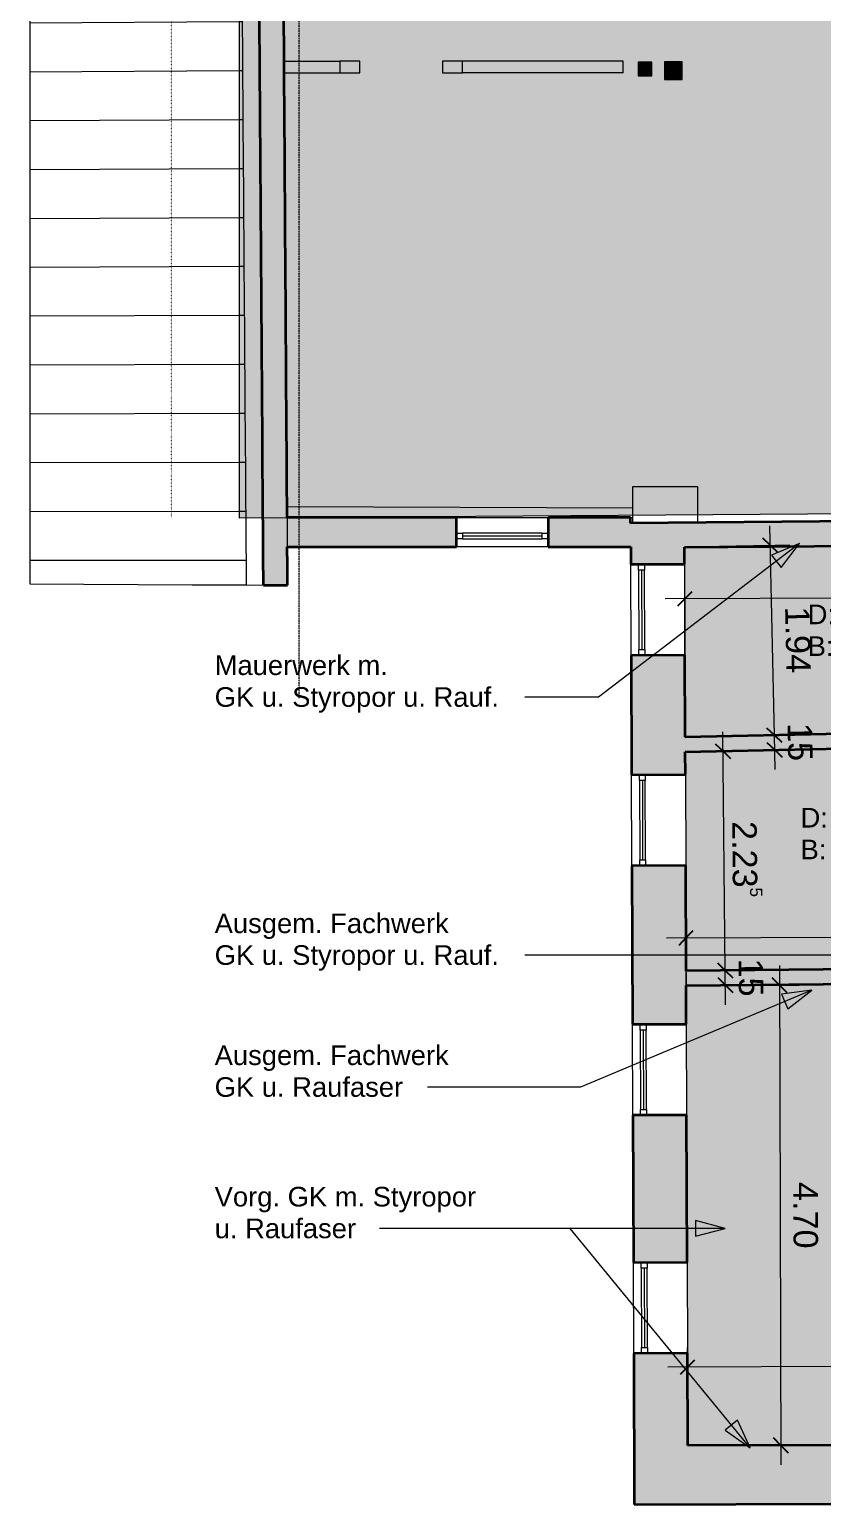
# Model space of a CAD drawing. Header units: millimetres. Extents: x -14559 to 21009, y -19333 to 10906.
# Drawn here: x -14559 to -6459, y -14763 to 297 of the extents above; entities that cross this region are included whole.
import ezdxf

# ---------------------------------------------------------------- set-up
doc = ezdxf.new("R2010")
doc.units = ezdxf.units.MM
doc.linetypes.add('Verdeckt', pattern=[3, 2, -1])
doc.linetypes.add('Über Schnittebene 1', pattern=[1, 0, -1])
for name, color, linetype, lineweight in [('A-ANNO-DIMS', 211, 'Continuous', 9), ('A-ANNO-DIMS-100', 211, 'Continuous', 9), ('A-DETL', 90, 'Continuous', 9), ('A-DETL-GENF', 92, 'Continuous', 9), ('A-DETL-HDLN', 90, 'Verdeckt', 9), ('A-DETL-THIN', 151, 'Continuous', 9), ('A-GLAZ', 151, 'Continuous', 9), ('A-ROOF', 132, 'Continuous', 9), ('A-ROOF-FNSH', 132, 'Continuous', 9), ('A-ROOF-PATT', 132, 'Continuous', 9), ('A-WALL', 113, 'Continuous', 9), ('A-WALL-PATT', 111, 'Continuous', 35), ('G-ANNO-TEXT', 231, 'Continuous', 9), ('S-COLS', 52, 'Continuous', 9)]:
    doc.layers.add(name, color=color, linetype=linetype, lineweight=lineweight)
doc.styles.add('Arial_1', font='arial.ttf', dxfattribs={"height": 250})
doc.styles.add('Arial_2', font='arial.ttf', dxfattribs={"height": 200})
doc.dimstyles.new('2_5mm_-_Arial', dxfattribs={"dimscale": 304.8, "dimtxt": 255.06485, "dimasz": 0.492126, "dimexe": 0.656168, "dimexo": 0.0625, "dimgap": 0.164042, "dimtad": 1, "dimlfac": 0.001, "dimrnd": 0.005, "dimzin": 0, "dimdsep": 46, "dimtxsty": 'Arial_1', "dimblk1": 'OBLIQUE', "dimblk2": 'OBLIQUE', "dimsah": 1, "dimcen": 0.09, "dimdle": 0.656168, "dimazin": 0, "dimtfac": 1, "dimtdec": 4, "dimtix": 1, "dimtmove": 0, "dimatfit": 3, "dimfxl": 2.296588, "dimfxlon": 1, "dimtvp": 1, "dimtolj": 1, "dimtzin": 0, "dimarcsym": 2})
doc.dimstyles.new('2_5mm_-_Arial_1', dxfattribs={"dimscale": 304.8, "dimtxt": 255.06485, "dimasz": 0.492126, "dimexe": 0.656168, "dimexo": 0.0625, "dimgap": 0.164042, "dimtad": 1, "dimdec": 1, "dimlfac": 0.1, "dimrnd": 0.5, "dimdsep": 46, "dimtxsty": 'Arial_1', "dimblk1": 'OBLIQUE', "dimblk2": 'OBLIQUE', "dimsah": 1, "dimcen": 0.09, "dimdle": 0.656168, "dimazin": 0, "dimtfac": 1, "dimtdec": 4, "dimtix": 1, "dimtmove": 0, "dimatfit": 3, "dimfxl": 2.296588, "dimfxlon": 1, "dimtvp": 1, "dimtolj": 1, "dimtzin": 0, "dimarcsym": 2})

# ---------------------------------------------------------------- blocks, each defined once
blk = doc.blocks.new('Holzträger - 180 x 180-455359-Obergeschoss HG')
at = {"layer": 'S-COLS'}
blk.add_hatch(color=256, dxfattribs=at).paths.add_polyline_path([(-90, -90), (90, -90), (90, 90), (-90, 89)], flags=0)
for p, q in [((90, 90), (-90, 90)), ((-90, 90), (-90, -90)), ((90, -90), (90, 90)), ((-90, -90), (90, -90))]:
    blk.add_line(p, q, dxfattribs=at)
blk = doc.blocks.new('Holzträger - 140 x 140-455505-Obergeschoss HG')
at = {"layer": 'S-COLS'}
blk.add_hatch(color=256, dxfattribs=at).paths.add_polyline_path([(-70, -70), (70, -70), (70, 70), (-70, 70)], flags=0)
for p, q in [((70, 70), (-70, 70)), ((-70, 70), (-70, -70)), ((70, -70), (70, 70)), ((-70, -70), (70, -70))]:
    blk.add_line(p, q, dxfattribs=at)
blk = doc.blocks.new('FP_3-Obergeschoss HG')
at = {"layer": 'A-ROOF-PATT'}
for p, q in [((-14559, 5851), (-12432, 5875)), ((-14559, 5353), (-12428, 5375)), ((-14559, 4854), (-12424, 4875)), ((-14559, 4355), (-12421, 4376)), ((-14559, 3856), (-12418, 3876)), ((-12418, 3876), (-12417, 3876)), ((-14559, 3357), (-12418, 3376)), ((-12418, 3376), (-12413, 3376)), ((-14559, 2859), (-12419, 2876)), ((-12418, 2876), (-12410, 2876)), ((-14559, 2360), (-12418, 2377)), ((-12418, 2377), (-12406, 2377)), ((-14559, 1861), (-12418, 1877)), ((-12418, 1877), (-12402, 1877)), ((-14559, 1362), (-12418, 1377)), ((-12418, 1377), (-12398, 1377)), ((-14559, 863), (-12418, 877)), ((-12418, 877), (-12395, 878)), ((-14559, 365), (-12418, 378)), ((-12418, 378), (-12391, 378)), ((-14559, -134), (-12418, -122)), ((-12418, -122), (-12388, -122)), ((-14559, -633), (-12418, -622)), ((-12418, -622), (-12384, -622)), ((-14559, -1132), (-12418, -1122)), ((-12418, -1122), (-12380, -1122)), ((-14559, -1631), (-12418, -1621)), ((-12418, -1621), (-12377, -1621)), ((-14559, -2130), (-12418, -2121)), ((-12418, -2121), (-12373, -2121)), ((-14559, -2628), (-12418, -2621)), ((-12418, -2621), (-12369, -2621)), ((-14559, -3127), (-12418, -3121)), ((-12418, -3121), (-12366, -3121)), ((-14559, -3626), (-12418, -3621)), ((-12418, -3621), (-12362, -3620)), ((-14559, -4125), (-12418, -4120)), ((-12418, -4120), (-12359, -4120)), ((-14559, -4624), (-12418, -4620)), ((-12418, -4620), (-12355, -4620)), ((-14559, -5122), (-12352, -5120))]:
    blk.add_line(p, q, dxfattribs=at)
blk = doc.blocks.new('Fenster 1-flg - Variabel - Fenster 1-flg - Variabel-531512-Obergeschoss HG')
at = {"layer": 'A-GLAZ'}
for p, q in [((-467.5, -10), (-407.5, -10)), ((-407.5, -70), (-467.5, -70)), ((-407.5, -10), (-407.5, -70)), ((407.5, -10), (-407.5, -10)), ((-407.5, -40), (407.5, -40)), ((-407.5, -70), (407.5, -70)), ((407.5, -70), (407.5, -10)), ((407.5, -10), (467.5, -10)), ((467.5, -70), (407.5, -70))]:
    blk.add_line(p, q, dxfattribs=at)
blk = doc.blocks.new('Fenster 1-flg - Variabel - Fenster 1-flg - Variabel-531468-Obergeschoss HG')
at = {"layer": 'A-GLAZ'}
for p, q in [((-465, -135), (-405, -135)), ((-405, -135), (-405, -195)), ((405, -135), (-405, -135)), ((405, -195), (405, -135)), ((405, -135), (465, -135)), ((-405, -195), (-465, -195)), ((-405, -165), (405, -165)), ((-405, -195), (405, -195)), ((465, -195), (405, -195))]:
    blk.add_line(p, q, dxfattribs=at)
blk = doc.blocks.new('DIMBLOCK1-Obergeschoss HG')
at = {"layer": 'A-ANNO-DIMS-100'}
for p, q in [((-6900, -9261), (-6886, -14359)), ((-7599, -9463), (-6699, -9461)), ((-6899, -9461), (-7599, -9463)), ((-6186, -14157), (-7086, -14160)), ((-6886, -14159), (-6186, -14157))]:
    blk.add_line(p, q, dxfattribs=at)
at = {"layer": 'A-ANNO-DIMS-100', "lineweight": 25}
for p, q in [((-6899, -9461), (-6974, -9386)), ((-6899, -9461), (-6824, -9536)), ((-6886, -14159), (-6961, -14084)), ((-6886, -14159), (-6811, -14234))]:
    blk.add_line(p, q, dxfattribs=at)
at = {"layer": 'A-ANNO-DIMS-100', "color": 0, "insert": (-6507, -11470), "char_height": 250, "width": 814.16, "attachment_point": 1, "rotation": 270.1564, "line_spacing_factor": 0.941778, "style": 'Arial_1'}
blk.add_mtext('4.70', dxfattribs=at)
blk = doc.blocks.new('_Oblique')
at = {"color": 0, "linetype": 'ByBlock', "lineweight": -2}
blk.add_line((-0.5, -0.5), (0.5, 0.5), dxfattribs=at)
blk = doc.blocks.new('DIMBLOCK2-Obergeschoss HG')
at = {"layer": 'A-ANNO-DIMS-100'}
for p, q in [((-7646, -9312), (-7252, -9308)), ((-7452, -9310), (-7646, -9312)), ((-7449, -9660), (-7452, -9310)), ((-7645, -9462), (-7251, -9458)), ((-7451, -9460), (-7645, -9462))]:
    blk.add_line(p, q, dxfattribs=at)
at = {"layer": 'A-ANNO-DIMS-100', "lineweight": 25}
for p, q in [((-7452, -9310), (-7528, -9235)), ((-7452, -9310), (-7376, -9384)), ((-7451, -9460), (-7526, -9385)), ((-7451, -9460), (-7375, -9534))]:
    blk.add_line(p, q, dxfattribs=at)
at = {"layer": 'A-ANNO-DIMS-100', "color": 0, "insert": (-7067, -9187), "char_height": 250, "width": 465.23, "attachment_point": 1, "rotation": 270.589, "line_spacing_factor": 0.941778, "style": 'Arial_1'}
blk.add_mtext('15', dxfattribs=at)
blk = doc.blocks.new('DIMBLOCK3-Obergeschoss HG')
at = {"layer": 'A-ANNO-DIMS-100'}
for p, q in [((-7452, -9310), (-7477, -6873)), ((-7669, -7075), (-7275, -7071)), ((-7475, -7073), (-7669, -7075)), ((-7646, -9312), (-7252, -9308)), ((-7452, -9310), (-7646, -9312))]:
    blk.add_line(p, q, dxfattribs=at)
at = {"layer": 'A-ANNO-DIMS-100', "lineweight": 25}
for p, q in [((-7475, -7073), (-7551, -6999)), ((-7475, -7073), (-7399, -7147)), ((-7452, -9310), (-7528, -9235)), ((-7452, -9310), (-7376, -9384))]:
    blk.add_line(p, q, dxfattribs=at)
at = {"layer": 'A-ANNO-DIMS-100', "color": 0, "insert": (-7082, -7783), "char_height": 250, "width": 970.26, "attachment_point": 1, "rotation": 270.589, "line_spacing_factor": 0.941778, "style": 'Arial_1'}
blk.add_mtext('2.23\\A2\\H0.5x;\\S5^  ;\\H2x;', dxfattribs=at)
blk = doc.blocks.new('DIMBLOCK4-Obergeschoss HG')
at = {"layer": 'A-ANNO-DIMS-100'}
for p, q in [((-7651, -6923), (-6751, -6904)), ((-6951, -6908), (-7651, -6923)), ((-6944, -7258), (-6951, -6908)), ((-7648, -7073), (-6748, -7054)), ((-6948, -7058), (-7648, -7073))]:
    blk.add_line(p, q, dxfattribs=at)
at = {"layer": 'A-ANNO-DIMS-100', "lineweight": 25}
for p, q in [((-6951, -6908), (-7028, -6835)), ((-6951, -6908), (-6875, -6981)), ((-6948, -7058), (-7025, -6985)), ((-6948, -7058), (-6871, -7131))]:
    blk.add_line(p, q, dxfattribs=at)
at = {"layer": 'A-ANNO-DIMS-100', "color": 0, "insert": (-6567, -6781), "char_height": 250, "width": 465.23, "attachment_point": 1, "rotation": 271.2056, "line_spacing_factor": 0.941778, "style": 'Arial_1'}
blk.add_mtext('15', dxfattribs=at)
blk = doc.blocks.new('DIMBLOCK5-Obergeschoss HG')
at = {"layer": 'A-ANNO-DIMS-100'}
for p, q in [((-6951, -6908), (-6996, -4770)), ((-7692, -4985), (-6792, -4966)), ((-6992, -4970), (-7692, -4985)), ((-7651, -6923), (-6751, -6904)), ((-6951, -6908), (-7651, -6923))]:
    blk.add_line(p, q, dxfattribs=at)
at = {"layer": 'A-ANNO-DIMS-100', "lineweight": 25}
for p, q in [((-6992, -4970), (-7068, -4896)), ((-6992, -4970), (-6915, -5043)), ((-6951, -6908), (-7028, -6835)), ((-6951, -6908), (-6875, -6981))]:
    blk.add_line(p, q, dxfattribs=at)
at = {"layer": 'A-ANNO-DIMS-100', "color": 0, "insert": (-6592, -5592), "char_height": 250, "width": 814.16, "attachment_point": 1, "rotation": 271.2056, "line_spacing_factor": 0.941778, "style": 'Arial_1'}
blk.add_mtext('1.94', dxfattribs=at)
blk = doc.blocks.new('DIMBLOCK11-Obergeschoss HG')
at = {"layer": 'A-ANNO-DIMS-100'}
for p, q in [((-3217, -4798), (-3213, -5698)), ((-3214, -5498), (-3217, -4798)), ((-7864, -6215), (-7867, -5315)), ((-3014, -5497), (-8066, -5516)), ((-7866, -5515), (-7864, -6215))]:
    blk.add_line(p, q, dxfattribs=at)
at = {"layer": 'A-ANNO-DIMS-100', "lineweight": 25}
for p, q in [((-7866, -5515), (-7941, -5590)), ((-7866, -5515), (-7792, -5440)), ((-3214, -5498), (-3289, -5573)), ((-3214, -5498), (-3139, -5423))]:
    blk.add_line(p, q, dxfattribs=at)
at = {"layer": 'A-ANNO-DIMS-100', "color": 0, "insert": (-5881, -5122), "char_height": 250, "width": 814.16, "attachment_point": 1, "rotation": 0.2081, "line_spacing_factor": 0.941778, "style": 'Arial_1'}
blk.add_mtext('4.65', dxfattribs=at)
blk = doc.blocks.new('DIMBLOCK16-Obergeschoss HG')
at = {"layer": 'A-ANNO-DIMS-100'}
for p, q in [((-3194, -8262), (-3191, -9162)), ((-3192, -8962), (-3194, -8262)), ((-7851, -9678), (-7854, -8778)), ((-2992, -8961), (-8054, -8979)), ((-7854, -8978), (-7851, -9678))]:
    blk.add_line(p, q, dxfattribs=at)
at = {"layer": 'A-ANNO-DIMS-100', "lineweight": 25}
for p, q in [((-7854, -8978), (-7928, -9054)), ((-7854, -8978), (-7779, -8903)), ((-3192, -8962), (-3267, -9037)), ((-3192, -8962), (-3117, -8886))]:
    blk.add_line(p, q, dxfattribs=at)
at = {"layer": 'A-ANNO-DIMS-100', "color": 0, "insert": (-5863, -8585), "char_height": 250, "width": 814.16, "attachment_point": 1, "rotation": 0.2081, "line_spacing_factor": 0.941778, "style": 'Arial_1'}
blk.add_mtext('4.66', dxfattribs=at)
blk = doc.blocks.new('DIMBLOCK17-Obergeschoss HG')
at = {"layer": 'A-ANNO-DIMS-100'}
for p, q in [((-7835, -14061), (-7838, -13161)), ((-3241, -14044), (-3245, -13144)), ((-3044, -13343), (-8038, -13361)), ((-7838, -13361), (-7835, -14061)), ((-3244, -13344), (-3241, -14044))]:
    blk.add_line(p, q, dxfattribs=at)
at = {"layer": 'A-ANNO-DIMS-100', "lineweight": 25}
for p, q in [((-7838, -13361), (-7912, -13436)), ((-7838, -13361), (-7763, -13285)), ((-3244, -13344), (-3319, -13419)), ((-3244, -13344), (-3169, -13269))]:
    blk.add_line(p, q, dxfattribs=at)
at = {"layer": 'A-ANNO-DIMS-100', "color": 0, "insert": (-5946, -12968), "char_height": 250, "width": 970.26, "attachment_point": 1, "rotation": 0.2081, "line_spacing_factor": 0.941778, "style": 'Arial_1'}
blk.add_mtext('4.59\\A2\\H0.5x;\\S5^  ;\\H2x;', dxfattribs=at)

msp = doc.modelspace()

# ---------------------------------------------------------------- hatches: boundary and pattern name
at = {"layer": 'A-DETL-GENF', "transparency": 33554534}
for color, points in [(157, [(-12418.306, -4687.701), (-5341.74, -4638.181), (-5341.74, -34.674), (11720.991, -34.674), (11720.991, 4990.436), (-12418.306, 4990.436), (-12418.306, -2602.044)]), (101, [(-7834.832, -14161.578), (-3240.948, -14149.036), (-3240.948, -13023.805), (-3070.948, -13023.805), (-3070.948, -14148.572), (108.006, -14139.893), (106.61, -13996.756), (326.6, -13994.612), (328.01, -14139.293), (3168.879, -14131.537), (3146.697, -10961.355), (297.22, -10980.888), (319.553, -13271.794), (99.564, -13273.939), (77.17, -10976.828), (-3013.017, -10998.011), (-3013.017, -11203.007), (-3213.017, -11149.378), (-3213.017, -10849.378), (-1677.242, -10838.851), (-1668.53, -9863.837), (-1914.886, -9868.109), (-1917.486, -9718.131), (-1667.189, -9713.791), (-1666.202, -9603.288), (-1471.194, -9603.288), (-1507.225, -10837.685), (3161.003, -10805.685), (3158.648, -9811.008), (3139.983, -7143.521), (-1474.526, -7178.248), (-1463.162, -8704.404), (-1659.017, -8729.33), (-1659.017, -6969.537), (3028.516, -6934.353), (3014.285, -4900.492), (-3036.088, -4956.707), (-3029.491, -6005.436), (-3216.136, -6005.436), (-3216.136, -4949.793), (-7861.111, -4988.191), (-7861.111, -6927.162), (-5684.101, -6881.348), (-4357.017, -7511.007), (-3200.151, -7490.814), (-3204.148, -6855.351), (-3024.152, -6854.219), (-3018.365, -7774.201), (-3223.514, -7751.031), (-3199.207, -7640.821), (-4389.552, -7661.598), (-5716.379, -7032.061), (-7860.566, -7077.184), (-7852.442, -9313.762), (-3188.985, -9265.822), (-3193.014, -8625.316), (-3013.018, -8624.184), (-3006.017, -9737.007), (-2767.359, -9732.869), (-2764.758, -9882.846), (-3185.057, -9890.135), (-3188.041, -9415.82), (-7851.897, -9463.764), (-7848.402, -10425.957)])]:
    msp.add_hatch(color=color, dxfattribs=at).paths.add_polyline_path(points, flags=0)
at = {"layer": 'A-ROOF-PATT'}
h = msp.add_hatch(color=256, dxfattribs=at)
h.paths.add_polyline_path([(-11923.42, -5377.079), (-11927.904, -4684.269), (-12174.442, -4685.994), (-12169.665, -5375.652)], flags=0)
h.paths.add_polyline_path([(-12242.299, 4990.436), (-11991.994, 4990.436), (-11999.782, 6138.742), (-12250.454, 6137.627), (-12243.944, 5221.869)], flags=0)
msp.add_hatch(color=256, dxfattribs=at).paths.add_polyline_path([(-12174.442, -4685.994), (-11927.904, -4684.269), (-11989.935, 4686.247), (-11991.994, 4990.436), (-12242.299, 4990.436), (-12175.535, -4528.073)], flags=0)
at = {"layer": 'A-WALL-PATT', "lineweight": 9}
for points in [[(-7868.154, -4988.249), (3014.27, -4898.288), (3012.52, -4648.294), (-7869.062, -4738.248), (-7868.155, -4988.191)], [(-7860.566, -7077.184), (-5381.317, -7025.009), (-5684.101, -6881.348), (-7861.111, -6927.162)], [(-7851.897, -9463.764), (-3188.041, -9415.82), (-3188.985, -9265.822), (-7852.442, -9313.762)]]:
    msp.add_hatch(color=256, dxfattribs=at).paths.add_polyline_path(points, flags=0)
h = msp.add_hatch(color=256, dxfattribs=at)
h.paths.add_polyline_path([(-8418.172, -4984.273), (-8419.262, -4684.273), (-9263.172, -4684.273), (-9263.172, -4984.273)], flags=0)
h.paths.add_polyline_path([(-10198.172, -4984.273), (-10198.172, -4684.273), (-11927.904, -4684.273), (-11925.961, -4984.273)], flags=0)
h = msp.add_hatch(color=256, dxfattribs=at)
h.paths.add_polyline_path([(-8382.651, -14763.076), (-7832.653, -14761.574), (-7838.255, -13219.21), (-8388.252, -13221.208), (-8384.836, -14161.578)], flags=0)
h.paths.add_polyline_path([(-8391.63, -12291.214), (-7841.633, -12289.216), (-7847.09, -10787.046), (-8397.087, -10789.044)], flags=0)
h.paths.add_polyline_path([(-8400.465, -9859.05), (-7850.468, -9857.052), (-7856.341, -8240.263), (-8406.338, -8242.261), (-8402.445, -9313.762)], flags=0)
h.paths.add_polyline_path([(-8409.716, -7312.267), (-7859.72, -7310.269), (-7864.147, -6091.55), (-8414.143, -6093.548), (-8411.115, -6927.162)], flags=0)
h.paths.add_polyline_path([(-8417.521, -5163.554), (-7867.525, -5161.556), (-7869.062, -4738.248), (-8419.05, -4742.795), (-8418.172, -4984.273)], flags=0)
h = msp.add_hatch(color=256, dxfattribs=at)
h.paths.add_polyline_path([(-7832.653, -14761.574), (-6302.539, -14757.397), (-6304.177, -14157.399), (-7834.832, -14161.578)], flags=0)
h.paths.add_polyline_path([(-5367.543, -14754.844), (-3070.948, -14747.816), (-3070.948, -14148.572), (-5369.181, -14154.847), (-5369.163, -14161.578)], flags=0)
h.paths.add_polyline_path([(-1858.086, -14745.263), (-1858.086, -14145.261), (-1859.724, -14145.266), (-1859.198, -14337.914)], flags=0)
h.paths.add_polyline_path([(1615.896, -14735.779), (1615.896, -14135.777), (1614.258, -14135.781), (1614.81, -14337.914)], flags=0)
at = {"layer": 'G-ANNO-TEXT'}
for points in [[(-6693.604, -4951.073), (-6980.857, -5069.172), (-6883.323, -5196.976)], [(-6569.601, -9511.534), (-6877.368, -9553.261), (-6815.271, -9701.554)], [(-7455.184, -11944.237), (-7755.184, -11863.852), (-7755.184, -12024.622)], [(-7199.806, -14184.51), (-7327.907, -13901.576), (-7452.212, -14003.533)]]:
    msp.add_hatch(color=1, dxfattribs=at).paths.add_polyline_path(points, flags=0)
at = {"layer": 'S-COLS'}
for points in [[(-11184.401, -147.011), (-11184.401, -27.011), (-11390.285, -27.011), (-11390.285, -147.011)], [(-10341.482, -147.011), (-10136.794, -147.011), (-10136.794, -27.011), (-10341.482, -27.011), (-10341.482, -34.674)]]:
    msp.add_hatch(color=256, dxfattribs=at).paths.add_polyline_path(points, flags=0)

# ---------------------------------------------------------------- linework, layer by layer
at = {"layer": 'A-DETL', "linetype": 'Über Schnittebene 1'}
msp.add_line((-13109.672, -4684.273), (-13109.672, 5050.993), dxfattribs=at)
at = {"layer": 'A-DETL-HDLN'}
msp.add_line((-11804.764, -6529.307), (-11804.764, 7070.693), dxfattribs=at)
at = {"layer": 'A-DETL-THIN'}
for p, q in [((-12418.306, 4990.436), (-12418.306, -4687.701)), ((-12418.306, -4687.701), (-5341.74, -4638.181))]:
    msp.add_line(p, q, dxfattribs=at)
at = {"layer": 'A-ROOF', "color": 7, "lineweight": 35}
msp.add_line((-12169.665, -5375.652), (-11923.42, -5377.079), dxfattribs=at)
at = {"layer": 'A-ROOF', "flags": 128}
for points in [[(-14555.017, 6127.376), (-14555.017, 4850.798), (-14555.017, 3574.219), (-14555.017, 2297.641), (-14555.017, 1021.063), (-14555.017, -255.515), (-14555.017, -1532.093), (-14555.017, -2808.671), (-14555.017, -4085.25), (-14555.017, -5361.828)], [(-14555.017, -5361.828), (-14002.652, -5365.029), (-13450.286, -5368.23), (-12897.921, -5371.431), (-12345.555, -5374.633)]]:
    msp.add_lwpolyline(points, dxfattribs=at)
at = {"layer": 'A-ROOF', "color": 7, "lineweight": 35, "flags": 128}
msp.add_lwpolyline([(-11923.42, -5377.079), (-11924.69, -5180.676), (-11925.961, -4984.273)], dxfattribs=at)
at = {"layer": 'A-ROOF', "color": 169, "lineweight": 35}
for points, knots in [([(-12174.386, -4685.994), (-12185.966, -2996.998), (-12208.312, 228.481), (-12231.259, 3453.955), (-12242.243, 4990.436)], [-0.9400989794, -0.9400989794, -0.9400989794, -0.9400989794, -0.5, -0.0996407428, -0.0996407428, -0.0996407428, -0.0996407428]), ([(-11927.904, -4684.269), (-11937.661, -3178.983), (-11958.764, 45.921), (-11980.373, 3270.821), (-11991.995, 4990.436)], [0.0000003975, 0.0000003975, 0.0000003975, 0.0000003975, 0.4444444444, 0.9521711544, 0.9521711544, 0.9521711544, 0.9521711544])]:
    msp.add_open_spline(points, degree=3, knots=knots, dxfattribs=at)
at = {"layer": 'A-ROOF', "color": 7, "lineweight": 35}
msp.add_open_spline([(-12169.665, -5375.652), (-12171.236, -5145.766), (-12172.81, -4915.88), (-12174.386, -4685.994)], degree=3, dxfattribs=at)
at = {"layer": 'A-ROOF-FNSH', "color": 250}
msp.add_line((-12345.555, -5374.633), (-12169.665, -5375.652), dxfattribs=at)
at = {"layer": 'A-ROOF-FNSH', "color": 159}
msp.add_open_spline([(-12418.303, 4635.301), (-12409.345, 3430.411), (-12386.421, 322.904), (-12364.043, -2784.607), (-12350.459, -4687.226)], degree=3, knots=[0.130437919, 0.130437919, 0.130437919, 0.130437919, 0.4444444444, 0.9402851135, 0.9402851135, 0.9402851135, 0.9402851135], dxfattribs=at)
at = {"layer": 'A-ROOF-FNSH', "color": 250}
msp.add_open_spline([(-12350.446, -4687.226), (-12348.813, -4916.362), (-12347.183, -5145.497), (-12345.555, -5374.633)], degree=3, dxfattribs=at)
at = {"layer": 'A-WALL'}
for p, q in [((-8396.755, -4370.015), (-7736.758, -4368)), ((-8395.617, -4742.601), (-8396.755, -4370.015)), ((-7736.758, -4368), (-7735.631, -4737.145)), ((-11928.636, -4571.562), (-8396.092, -4587.358)), ((-10198.172, -4684.273), (-9263.172, -4684.273)), ((-8419.262, -4684.273), (-8395.796, -4684.273)), ((-9263.172, -4984.273), (-10198.172, -4984.273)), ((-8418.162, -4987.263), (-9086.804, -4984.273)), ((-8414.143, -6093.548), (-8417.521, -5163.554)), ((-7867.525, -5161.556), (-7864.147, -6091.55)), ((-8406.338, -8242.261), (-8409.716, -7312.267)), ((-7859.72, -7310.269), (-7856.341, -8240.263)), ((-8397.087, -10789.044), (-8400.465, -9859.05)), ((-7850.468, -9857.052), (-7847.09, -10787.046)), ((-8388.252, -13221.208), (-8391.63, -12291.214)), ((-7841.633, -12289.216), (-7838.255, -13219.21))]:
    msp.add_line(p, q, dxfattribs=at)
at = {"layer": 'A-WALL', "color": 27, "lineweight": 35}
msp.add_line((3012.52, -4648.294), (-8419.05, -4742.795), dxfattribs=at)
at = {"layer": 'A-WALL', "color": 7, "lineweight": 35}
for p, q in [((-10198.172, -4684.273), (-11927.904, -4684.273)), ((-10198.172, -4984.273), (-10198.172, -4684.273)), ((-8419.262, -4684.273), (-9263.172, -4684.273)), ((-9263.172, -4684.273), (-9263.172, -4984.273)), ((-8419.05, -4742.795), (-8419.262, -4684.273)), ((-11925.961, -4984.273), (-10198.172, -4984.273)), ((-9263.172, -4984.273), (-8418.172, -4984.273)), ((-8418.172, -4984.273), (-8417.521, -5163.554)), ((-7867.525, -5161.556), (-7868.154, -4988.249)), ((-8417.521, -5163.554), (-7867.525, -5161.556)), ((-7864.147, -6091.55), (-8414.143, -6093.548)), ((-8414.143, -6093.548), (-8409.716, -7312.267)), ((-7861.111, -6927.162), (-7864.147, -6091.55)), ((-8409.716, -7312.267), (-7859.72, -7310.269)), ((-7856.341, -8240.263), (-8406.338, -8242.261)), ((-8406.338, -8242.261), (-8400.465, -9859.05)), ((-8400.465, -9859.05), (-7850.468, -9857.052)), ((-7847.09, -10787.046), (-8397.087, -10789.044)), ((-8397.087, -10789.044), (-8391.63, -12291.214)), ((-8391.63, -12291.214), (-7841.633, -12289.216)), ((-7838.255, -13219.21), (-8388.252, -13221.208)), ((-8388.252, -13221.208), (-8382.651, -14763.076)), ((-8382.651, -14763.076), (-6302.539, -14757.397))]:
    msp.add_line(p, q, dxfattribs=at)
at = {"layer": 'A-WALL', "color": 137, "lineweight": 35}
for p, q in [((-7868.154, -4988.249), (-3216.136, -4949.793)), ((-5684.101, -6881.348), (-7861.111, -6927.162)), ((-7860.566, -7077.184), (-5716.379, -7032.061)), ((-7859.72, -7310.269), (-7860.566, -7077.184)), ((-7852.442, -9313.762), (-7856.341, -8240.263)), ((-3188.985, -9265.822), (-7852.442, -9313.762)), ((-7851.897, -9463.764), (-3188.041, -9415.82)), ((-7850.468, -9857.052), (-7851.897, -9463.764)), ((-7841.633, -12289.216), (-7847.09, -10787.046)), ((-7834.832, -14161.578), (-7838.255, -13219.21)), ((-6304.177, -14157.399), (-7834.832, -14161.578))]:
    msp.add_line(p, q, dxfattribs=at)
at = {"layer": 'A-WALL', "flags": 128}
msp.add_lwpolyline([(-11927.904, -4684.273), (-11927.418, -4759.273), (-11926.932, -4834.273), (-11926.446, -4909.273), (-11925.961, -4984.273)], dxfattribs=at)
at = {"layer": 'G-ANNO-TEXT', "color": 1}
for p, q in [((-6693.604, -4951.073), (-8747.208, -6518.282)), ((-6693.604, -4951.073), (-6980.857, -5069.172)), ((-6883.323, -5196.976), (-6693.604, -4951.073)), ((-6980.857, -5069.172), (-6883.323, -5196.976)), ((-9494.806, -6518.282), (-9501.472, -6518.282)), ((-8747.208, -6518.282), (-9494.806, -6518.282)), ((-9494.806, -9153.018), (-9501.472, -9153.018)), ((-3186.042, -9153.018), (-9494.806, -9153.018)), ((-6569.601, -9511.534), (-8931.049, -10500.368)), ((-6569.601, -9511.534), (-6877.368, -9553.261)), ((-6877.368, -9553.261), (-6815.271, -9701.554)), ((-6815.271, -9701.554), (-6569.601, -9511.534)), ((-10023.806, -10500.368), (-10493.66, -10500.368)), ((-8931.049, -10500.368), (-10023.806, -10500.368)), ((-7455.184, -11944.237), (-7755.184, -11863.852)), ((-7755.184, -11863.852), (-7755.184, -12024.622)), ((-9739.806, -11944.237), (-10983.139, -11944.237)), ((-9037.312, -11944.237), (-9739.806, -11944.237)), ((-7455.184, -11944.237), (-9739.806, -11944.237)), ((-7199.806, -14184.51), (-9037.312, -11944.237)), ((-7755.184, -12024.622), (-7455.184, -11944.237)), ((-7327.907, -13901.576), (-7452.212, -14003.533)), ((-7452.212, -14003.533), (-7199.806, -14184.51)), ((-7199.806, -14184.51), (-7327.907, -13901.576))]:
    msp.add_line(p, q, dxfattribs=at)
at = {"layer": 'S-COLS'}
for p, q in [((-11958.409, -27.011), (-11390.285, -27.011)), ((-11957.614, -147.011), (-11390.285, -147.011)), ((-11184.401, -27.011), (-11390.285, -27.011)), ((-11390.285, -27.011), (-11390.285, -147.011)), ((-11390.285, -147.011), (-11184.401, -147.011)), ((-11184.401, -147.011), (-11184.401, -27.011)), ((-10136.794, -27.011), (-10341.482, -27.011)), ((-10341.482, -27.011), (-10341.482, -147.011)), ((-10341.482, -147.011), (-10136.794, -147.011)), ((-10136.794, -147.011), (-10136.794, -27.011)), ((-8494.607, -27.011), (-10136.794, -27.011)), ((-8494.607, -147.011), (-10136.794, -147.011)), ((-8494.607, -147.011), (-8494.607, -27.011))]:
    msp.add_line(p, q, dxfattribs=at)

# ---------------------------------------------------------------- block references
at = {"layer": 'A-GLAZ'}
msp.add_blockref('Fenster 1-flg - Variabel - Fenster 1-flg - Variabel-531512-Obergeschoss HG', (-9730.672, -4834.273), dxfattribs=at)
at = {"layer": 'A-GLAZ', "rotation": 270.20812662755}
for p in [(-8140.834, -5627.552), (-8133.029, -7776.265), (-8123.777, -10323.048), (-8114.943, -12755.212)]:
    msp.add_blockref('Fenster 1-flg - Variabel - Fenster 1-flg - Variabel-531468-Obergeschoss HG', p, dxfattribs=at)
at = {"layer": 'A-ROOF'}
msp.add_blockref('FP_3-Obergeschoss HG', (0, 0), dxfattribs=at)
at = {"layer": 'S-COLS'}
for name, p in [('Holzträger - 140 x 140-455505-Obergeschoss HG', (-8273.841, -107.011)), ('Holzträger - 180 x 180-455359-Obergeschoss HG', (-7982.814, -123.779))]:
    msp.add_blockref(name, p, dxfattribs=at)

# ---------------------------------------------------------------- texts
at = {"layer": 'G-ANNO-TEXT', "color": 1, "char_height": 200, "attachment_point": 1, "style": 'Arial_2'}
for s, insert, width in [('D: GK m. Putz', (-6610.987, -5574.914), 2204.64062), ('B: Kork auf Dielen', (-6610.987, -5899.029), 2805.90625), ('Mauerwerk m.', (-12668.006, -6094.167), 2164.55625), ('GK u. Styropor u. Rauf.', (-12668.006, -6418.282), 3591.56), ('D: GK m. Putz', (-6683.479, -7650.812), 2204.64062), ('B: Kork auf Dielen', (-6683.479, -7974.926), 2805.90625), ('Ausgem. Fachwerk', (-12668.006, -8728.904), 2950.21), ('GK u. Styropor u. Rauf.', (-12668.006, -9053.018), 3591.56), ('Ausgem. Fachwerk', (-12668.006, -10076.254), 2950.21), ('GK u. Raufaser', (-12668.006, -10400.368), 2389.02875), ('Vorg. GK m. Styropor', (-12668.006, -11520.122), 3294.93563), ('u. Raufaser', (-12668.006, -11844.237), 1795.78)]:
    msp.add_mtext(s, dxfattribs=dict(at, insert=insert, width=width))

# ---------------------------------------------------------------- dimensions: what is measured, and where the dimension line sits
at = {"layer": 'A-ANNO-DIMS'}
for base, p1, p2, angle, dimstyle, override, picture, middle in [((-7866.241, -5515.092), (-3216.686, -4798.198), (-7863.698, -6215.088), 0.2081266, '2_5mm_-_Arial', {"dimpost": '<>', "dimfxl": 4858.219125}, 'DIMBLOCK11-Obergeschoss HG', (-5540.837, -5329.001)), ((-6991.916, -4969.809), (-7650.972, -6922.74), (-7691.761, -4984.537), 271.2055884, '2_5mm_-_Arial', {"dimpost": '<>', "dimfxl": 1938.632343}, 'DIMBLOCK5-Obergeschoss HG', (-6793.918, -5935.173)), ((-6951.127, -6908.012), (-7647.816, -7072.707), (-7650.972, -6922.74), 271.2055884, '2_5mm_-_Arial_1', {"dimpost": '<>', "dimfxl": 150}, 'DIMBLOCK4-Obergeschoss HG', (-6771.945, -6979.258)), ((-7853.66, -8978.496), (-3194.335, -8261.566), (-7851.117, -9678.491), 0.2081266, '2_5mm_-_Arial', {"dimpost": '<>', "dimfxl": 4867.575553}, 'DIMBLOCK16-Obergeschoss HG', (-5523.371, -8792.387)), ((-7452.202, -9309.648), (-7644.762, -9461.635), (-7646.303, -9311.643), 270.5889749, '2_5mm_-_Arial_1', {"dimpost": '<>', "dimfxl": 150}, 'DIMBLOCK2-Obergeschoss HG', (-7273.797, -9382.818)), ((-6886.155, -14158.988), (-7598.977, -9463.074), (-6186.157, -14157.077), 270.1564216, '2_5mm_-_Arial', {"dimpost": '<>', "dimfxl": 4902.012558}, 'DIMBLOCK1-Obergeschoss HG', (-6714.925, -11809.59))]:
    dim = msp.add_linear_dim(base=base, p1=p1, p2=p2, angle=angle, dimstyle=dimstyle, override=override, dxfattribs=at)
    dim.commit()
    dim.dimension.update_dxf_attribs({"geometry": picture, "text_midpoint": middle})
for base, p1, p2, angle, text, override, picture, middle in [((-7475.192, -7073.223), (-7646.303, -9311.643), (-7669.294, -7075.218), 270.5889749, '\\A1;2.23\\Q;{\\A1;{\\H0.5x;\\S5^ ;}}', {"dimpost": '<>', "dimfxl": 2236.543227}, 'DIMBLOCK3-Obergeschoss HG', (-7285.978, -8189.608)), ((-7837.741, -13360.72), (-3241.33, -14044.028), (-7835.198, -14060.715), 0.2081266, '\\A1;4.59\\Q;{\\A1;{\\H0.5x;\\S5^ ;}}', {"dimpost": '<>', "dimfxl": 4593.898905}, 'DIMBLOCK17-Obergeschoss HG', (-5541.452, -13174.734))]:
    dim = msp.add_linear_dim(base=base, p1=p1, p2=p2, angle=angle, text=text, dimstyle='2_5mm_-_Arial', override=override, dxfattribs=at)
    dim.commit()
    dim.dimension.update_dxf_attribs({"geometry": picture, "text_midpoint": middle})

doc.saveas('drawing.dxf')
